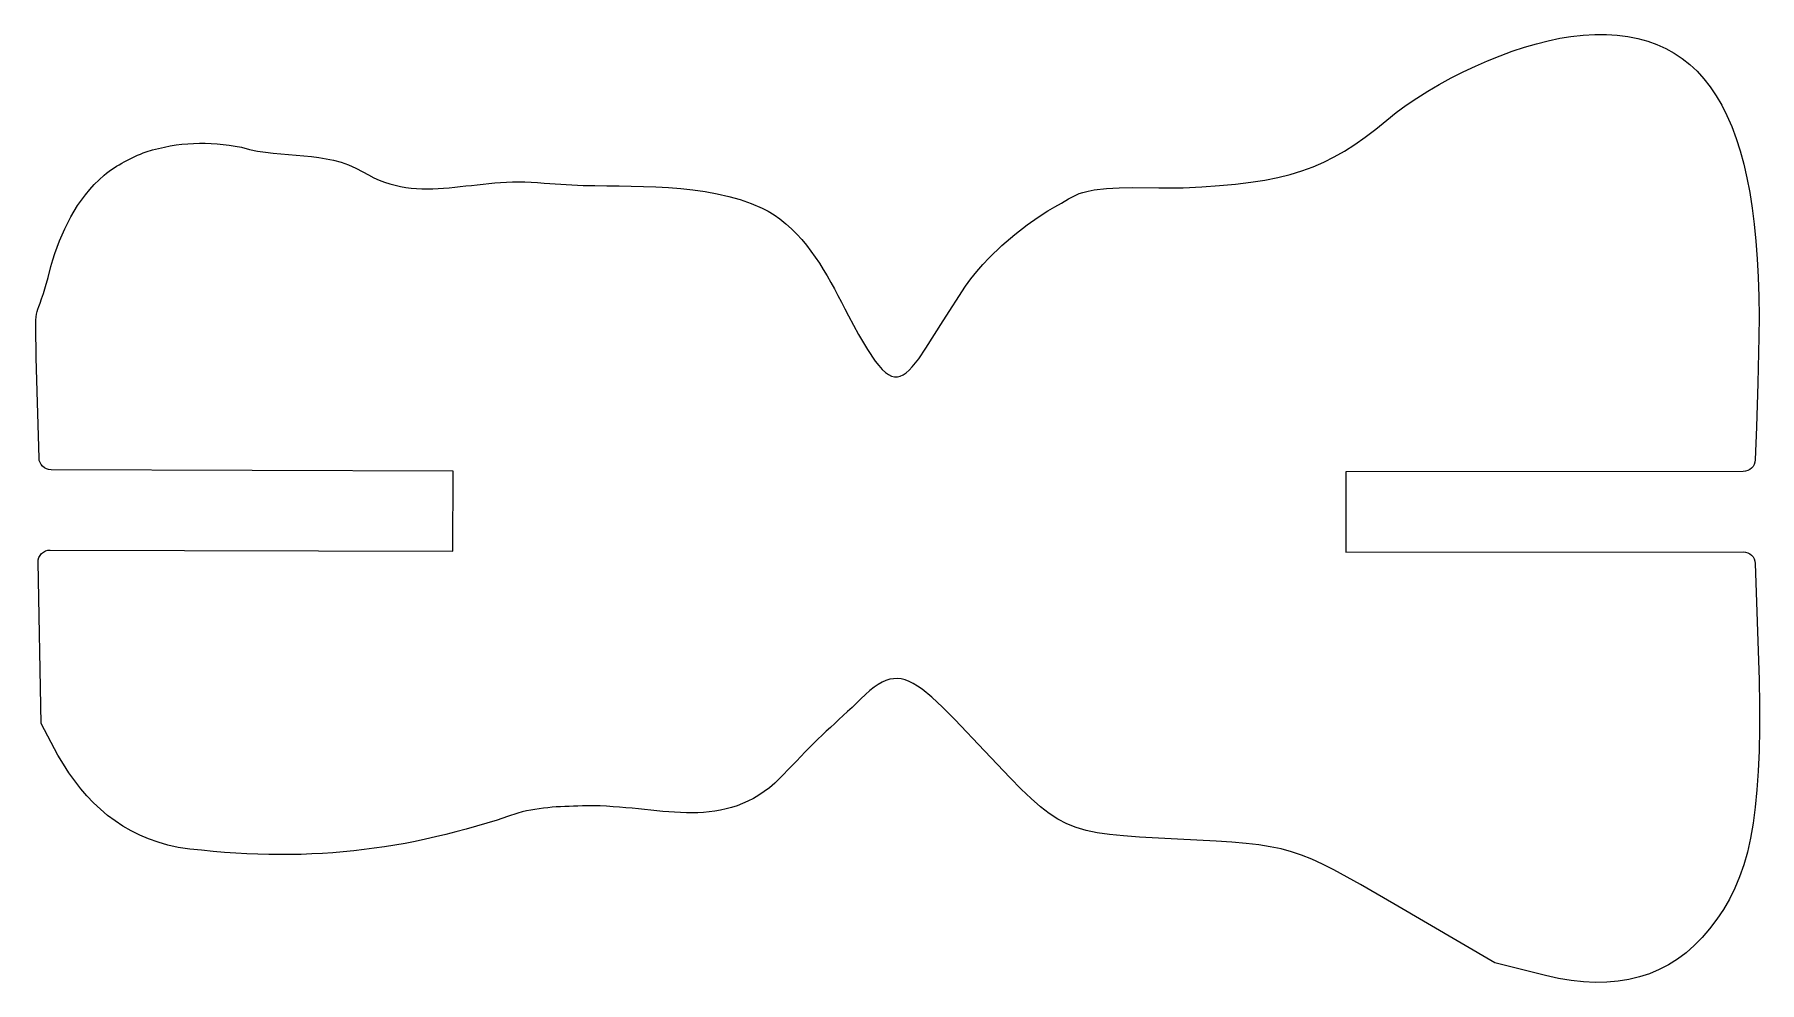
# Model space of a CAD drawing. Header units: millimetres. Extents: x -2345 to 260, y -1914 to 22.
# Drawn here: x -1317.4 to -1145.8, y -1607.5 to -1513.2 of the extents above; entities that cross this region are included whole.
import ezdxf

# ---------------------------------------------------------------- set-up
doc = ezdxf.new("R2010")
doc.units = ezdxf.units.MM
doc.header["$MEASUREMENT"] = 0
doc.layers.add('layer 1', color=7, linetype='Continuous')

msp = doc.modelspace()

# ---------------------------------------------------------------- linework, layer by layer
at = {"layer": 'layer 1', "lineweight": 9}
msp.add_open_spline([(-1269.3579, -1590.6868), (-1267.0559, -1590.0371), (-1264.8748, -1590.0376), (-1262.4873, -1589.9556), (-1262.4873, -1589.9556), (-1255.3899, -1589.9063), (-1249.4193, -1592.6022), (-1243.7968, -1587.7213), (-1243.7968, -1587.7213), (-1243.7968, -1587.7213), (-1241.6265, -1585.5267), (-1241.6265, -1585.5267), (-1241.6265, -1585.5267), (-1239.3298, -1582.9547), (-1237.2074, -1581.3184), (-1234.7641, -1578.8844), (-1234.7641, -1578.8844), (-1234.7641, -1578.8844), (-1234.3315, -1578.5007), (-1234.3315, -1578.5007), (-1234.3315, -1578.5007), (-1234.3315, -1578.5007), (-1233.9156, -1578.1702), (-1233.9156, -1578.1702), (-1233.9156, -1578.1702), (-1233.9156, -1578.1702), (-1233.5137, -1577.8928), (-1233.5137, -1577.8928), (-1233.5137, -1577.8928), (-1233.5137, -1577.8928), (-1233.1226, -1577.6677), (-1233.1226, -1577.6677), (-1233.1226, -1577.6677), (-1233.1226, -1577.6677), (-1232.7393, -1577.4961), (-1232.7393, -1577.4961), (-1232.7393, -1577.4961), (-1232.7393, -1577.4961), (-1232.3605, -1577.3777), (-1232.3605, -1577.3777), (-1232.3605, -1577.3777), (-1232.3605, -1577.3777), (-1231.9836, -1577.3123), (-1231.9836, -1577.3123), (-1231.9836, -1577.3123), (-1231.9836, -1577.3123), (-1231.605, -1577.3005), (-1231.605, -1577.3005), (-1231.605, -1577.3005), (-1231.605, -1577.3005), (-1231.2228, -1577.3425), (-1231.2228, -1577.3425), (-1231.2228, -1577.3425), (-1231.2228, -1577.3425), (-1230.833, -1577.4377), (-1230.833, -1577.4377), (-1230.833, -1577.4377), (-1230.833, -1577.4377), (-1230.4328, -1577.5871), (-1230.4328, -1577.5871), (-1230.4328, -1577.5871), (-1230.4328, -1577.5871), (-1230.0198, -1577.7901), (-1230.0198, -1577.7901), (-1230.0198, -1577.7901), (-1230.0198, -1577.7901), (-1229.5899, -1578.0473), (-1229.5899, -1578.0473), (-1229.5899, -1578.0473), (-1229.5899, -1578.0473), (-1229.1413, -1578.3585), (-1229.1413, -1578.3585), (-1229.1413, -1578.3585), (-1229.1413, -1578.3585), (-1228.174, -1579.1437), (-1228.174, -1579.1437), (-1228.174, -1579.1437), (-1228.174, -1579.1437), (-1227.0931, -1580.1472), (-1227.0931, -1580.1472), (-1227.0931, -1580.1472), (-1227.0931, -1580.1472), (-1225.8755, -1581.3694), (-1225.8755, -1581.3694), (-1225.8755, -1581.3694), (-1225.8755, -1581.3694), (-1222.9327, -1584.4744), (-1222.9327, -1584.4744), (-1222.9327, -1584.4744), (-1222.9327, -1584.4744), (-1220.3616, -1587.1912), (-1220.3616, -1587.1912), (-1220.3616, -1587.1912), (-1220.3616, -1587.1912), (-1219.277, -1588.2925), (-1219.277, -1588.2925), (-1219.277, -1588.2925), (-1219.277, -1588.2925), (-1218.2888, -1589.2394), (-1218.2888, -1589.2394), (-1218.2888, -1589.2394), (-1218.2888, -1589.2394), (-1217.3694, -1590.0458), (-1217.3694, -1590.0458), (-1217.3694, -1590.0458), (-1217.3694, -1590.0458), (-1216.4901, -1590.7232), (-1216.4901, -1590.7232), (-1216.4901, -1590.7232), (-1216.4901, -1590.7232), (-1215.6223, -1591.2856), (-1215.6223, -1591.2856), (-1215.6223, -1591.2856), (-1215.6223, -1591.2856), (-1214.7391, -1591.7454), (-1214.7391, -1591.7454), (-1214.7391, -1591.7454), (-1214.7391, -1591.7454), (-1213.8112, -1592.1157), (-1213.8112, -1592.1157), (-1213.8112, -1592.1157), (-1213.8112, -1592.1157), (-1212.8111, -1592.4093), (-1212.8111, -1592.4093), (-1212.8111, -1592.4093), (-1212.8111, -1592.4093), (-1211.71, -1592.6389), (-1211.71, -1592.6389), (-1211.71, -1592.6389), (-1211.71, -1592.6389), (-1210.4804, -1592.8178), (-1210.4804, -1592.8178), (-1210.4804, -1592.8178), (-1210.4804, -1592.8178), (-1209.0943, -1592.9585), (-1209.0943, -1592.9585), (-1209.0943, -1592.9585), (-1209.0943, -1592.9585), (-1207.5225, -1593.0744), (-1207.5225, -1593.0744), (-1207.5225, -1593.0744), (-1207.5225, -1593.0744), (-1203.712, -1593.2822), (-1203.712, -1593.2822), (-1203.712, -1593.2822), (-1203.712, -1593.2822), (-1199.8968, -1593.4855), (-1199.8968, -1593.4855), (-1199.8968, -1593.4855), (-1199.8968, -1593.4855), (-1198.3146, -1593.5902), (-1198.3146, -1593.5902), (-1198.3146, -1593.5902), (-1198.3146, -1593.5902), (-1196.9073, -1593.7098), (-1196.9073, -1593.7098), (-1196.9073, -1593.7098), (-1196.9073, -1593.7098), (-1195.6434, -1593.8531), (-1195.6434, -1593.8531), (-1195.6434, -1593.8531), (-1195.6434, -1593.8531), (-1194.4916, -1594.0303), (-1194.4916, -1594.0303), (-1194.4916, -1594.0303), (-1194.4916, -1594.0303), (-1193.4201, -1594.25), (-1193.4201, -1594.25), (-1193.4201, -1594.25), (-1193.4201, -1594.25), (-1192.3973, -1594.5224), (-1192.3973, -1594.5224), (-1192.3973, -1594.5224), (-1192.3973, -1594.5224), (-1191.3919, -1594.8567), (-1191.3919, -1594.8567), (-1191.3919, -1594.8567), (-1191.3919, -1594.8567), (-1190.3726, -1595.2621), (-1190.3726, -1595.2621), (-1190.3726, -1595.2621), (-1190.3726, -1595.2621), (-1189.3073, -1595.7485), (-1189.3073, -1595.7485), (-1189.3073, -1595.7485), (-1189.3073, -1595.7485), (-1188.1648, -1596.3247), (-1188.1648, -1596.3247), (-1188.1648, -1596.3247), (-1188.1648, -1596.3247), (-1185.5219, -1597.7851), (-1185.5219, -1597.7851), (-1185.5219, -1597.7851), (-1185.5219, -1597.7851), (-1182.1914, -1599.7191), (-1182.1914, -1599.7191), (-1182.1914, -1599.7191), (-1182.1914, -1599.7191), (-1172.1707, -1605.5752), (-1172.1707, -1605.5752), (-1172.1707, -1605.5752), (-1172.1707, -1605.5752), (-1167.1021, -1606.8466), (-1167.1021, -1606.8466), (-1167.1021, -1606.8466), (-1167.1021, -1606.8466), (-1165.816, -1607.1344), (-1165.816, -1607.1344), (-1165.816, -1607.1344), (-1165.816, -1607.1344), (-1164.564, -1607.3447), (-1164.564, -1607.3447), (-1164.564, -1607.3447), (-1164.564, -1607.3447), (-1163.3456, -1607.4776), (-1163.3456, -1607.4776), (-1163.3456, -1607.4776), (-1163.3456, -1607.4776), (-1162.162, -1607.5335), (-1162.162, -1607.5335), (-1162.162, -1607.5335), (-1162.162, -1607.5335), (-1161.0132, -1607.5119), (-1161.0132, -1607.5119), (-1161.0132, -1607.5119), (-1161.0132, -1607.5119), (-1159.8995, -1607.4129), (-1159.8995, -1607.4129), (-1159.8995, -1607.4129), (-1159.8995, -1607.4129), (-1158.8219, -1607.2372), (-1158.8219, -1607.2372), (-1158.8219, -1607.2372), (-1158.8219, -1607.2372), (-1157.7803, -1606.9849), (-1157.7803, -1606.9849), (-1157.7803, -1606.9849), (-1157.7803, -1606.9849), (-1156.775, -1606.6556), (-1156.775, -1606.6556), (-1156.775, -1606.6556), (-1156.775, -1606.6556), (-1155.807, -1606.2496), (-1155.807, -1606.2496), (-1155.807, -1606.2496), (-1155.807, -1606.2496), (-1154.8761, -1605.7669), (-1154.8761, -1605.7669), (-1154.8761, -1605.7669), (-1154.8761, -1605.7669), (-1153.9832, -1605.2081), (-1153.9832, -1605.2081), (-1153.9832, -1605.2081), (-1153.9832, -1605.2081), (-1153.1283, -1604.5729), (-1153.1283, -1604.5729), (-1153.1283, -1604.5729), (-1153.1283, -1604.5729), (-1152.3118, -1603.8616), (-1152.3118, -1603.8616), (-1152.3118, -1603.8616), (-1152.3118, -1603.8616), (-1151.5345, -1603.074), (-1151.5345, -1603.074), (-1151.5345, -1603.074), (-1151.5345, -1603.074), (-1150.7968, -1602.2105), (-1150.7968, -1602.2105), (-1150.7968, -1602.2105), (-1150.7968, -1602.2105), (-1150.0699, -1601.2472), (-1150.0699, -1601.2472), (-1150.0699, -1601.2472), (-1150.0699, -1601.2472), (-1149.4093, -1600.2601), (-1149.4093, -1600.2601), (-1149.4093, -1600.2601), (-1149.4093, -1600.2601), (-1148.8131, -1599.237), (-1148.8131, -1599.237), (-1148.8131, -1599.237), (-1148.8131, -1599.237), (-1148.2787, -1598.1664), (-1148.2787, -1598.1664), (-1148.2787, -1598.1664), (-1148.2787, -1598.1664), (-1147.804, -1597.0372), (-1147.804, -1597.0372), (-1147.804, -1597.0372), (-1147.804, -1597.0372), (-1147.3867, -1595.8374), (-1147.3867, -1595.8374), (-1147.3867, -1595.8374), (-1147.3867, -1595.8374), (-1147.0242, -1594.5557), (-1147.0242, -1594.5557), (-1147.0242, -1594.5557), (-1147.0242, -1594.5557), (-1146.7142, -1593.1802), (-1146.7142, -1593.1802), (-1146.7142, -1593.1802), (-1146.7142, -1593.1802), (-1146.4548, -1591.6994), (-1146.4548, -1591.6994), (-1146.4548, -1591.6994), (-1146.4548, -1591.6994), (-1146.2435, -1590.1015), (-1146.2435, -1590.1015), (-1146.2435, -1590.1015), (-1146.2435, -1590.1015), (-1146.0779, -1588.3756), (-1146.0779, -1588.3756), (-1146.0779, -1588.3756), (-1146.0779, -1588.3756), (-1145.9554, -1586.5095), (-1145.9554, -1586.5095), (-1145.9554, -1586.5095), (-1145.9554, -1586.5095), (-1145.8742, -1584.4916), (-1145.8742, -1584.4916), (-1145.8742, -1584.4916), (-1145.8742, -1584.4916), (-1145.8318, -1582.3105), (-1145.8318, -1582.3105), (-1145.8318, -1582.3105), (-1145.8318, -1582.3105), (-1145.8259, -1579.9542), (-1145.8259, -1579.9542), (-1145.8259, -1579.9542), (-1145.8259, -1579.9542), (-1145.854, -1577.4117), (-1145.854, -1577.4117), (-1145.854, -1577.4117), (-1145.854, -1577.4117), (-1146.2424, -1565.8505), (-1146.2424, -1565.8505), (-1146.2424, -1565.8505), (-1146.2644, -1565.2044), (-1146.7939, -1564.6921), (-1147.4404, -1564.6929), (-1147.4404, -1564.6929), (-1147.4404, -1564.6929), (-1186.9673, -1564.7286), (-1186.9673, -1564.7286), (-1186.9673, -1564.7286), (-1186.9673, -1564.7286), (-1186.9734, -1556.7422), (-1186.9734, -1556.7422), (-1186.9734, -1556.7422), (-1186.9734, -1556.7422), (-1147.4432, -1556.7066), (-1147.4432, -1556.7066), (-1147.4432, -1556.7066), (-1146.8007, -1556.7057), (-1146.2732, -1556.1994), (-1146.2473, -1555.5573), (-1146.2473, -1555.5573), (-1146.2473, -1555.5573), (-1146.1139, -1552.2748), (-1146.1139, -1552.2748), (-1146.1139, -1552.2748), (-1146.1139, -1552.2748), (-1145.9844, -1547.9277), (-1145.9844, -1547.9277), (-1145.9844, -1547.9277), (-1145.9844, -1547.9277), (-1145.8858, -1543.3387), (-1145.8858, -1543.3387), (-1145.8858, -1543.3387), (-1145.8858, -1543.3387), (-1145.8705, -1541.2774), (-1145.8705, -1541.2774), (-1145.8705, -1541.2774), (-1145.8705, -1541.2774), (-1145.8915, -1539.2924), (-1145.8915, -1539.2924), (-1145.8915, -1539.2924), (-1145.8915, -1539.2924), (-1145.9491, -1537.3837), (-1145.9491, -1537.3837), (-1145.9491, -1537.3837), (-1145.9491, -1537.3837), (-1146.0435, -1535.5509), (-1146.0435, -1535.5509), (-1146.0435, -1535.5509), (-1146.0435, -1535.5509), (-1146.1749, -1533.7932), (-1146.1749, -1533.7932), (-1146.1749, -1533.7932), (-1146.1749, -1533.7932), (-1146.3434, -1532.1109), (-1146.3434, -1532.1109), (-1146.3434, -1532.1109), (-1146.3434, -1532.1109), (-1146.5498, -1530.503), (-1146.5498, -1530.503), (-1146.5498, -1530.503), (-1146.5498, -1530.503), (-1146.7937, -1528.9694), (-1146.7937, -1528.9694), (-1146.7937, -1528.9694), (-1146.7937, -1528.9694), (-1147.0754, -1527.5097), (-1147.0754, -1527.5097), (-1147.0754, -1527.5097), (-1147.0754, -1527.5097), (-1147.3959, -1526.1235), (-1147.3959, -1526.1235), (-1147.3959, -1526.1235), (-1147.3959, -1526.1235), (-1147.7542, -1524.8104), (-1147.7542, -1524.8104), (-1147.7542, -1524.8104), (-1147.7542, -1524.8104), (-1148.1516, -1523.57), (-1148.1516, -1523.57), (-1148.1516, -1523.57), (-1148.1516, -1523.57), (-1148.5881, -1522.4019), (-1148.5881, -1522.4019), (-1148.5881, -1522.4019), (-1148.5881, -1522.4019), (-1149.0636, -1521.3057), (-1149.0636, -1521.3057), (-1149.0636, -1521.3057), (-1149.0636, -1521.3057), (-1149.5787, -1520.2814), (-1149.5787, -1520.2814), (-1149.5787, -1520.2814), (-1149.5787, -1520.2814), (-1150.1332, -1519.3279), (-1150.1332, -1519.3279), (-1150.1332, -1519.3279), (-1150.1332, -1519.3279), (-1150.7276, -1518.4454), (-1150.7276, -1518.4454), (-1150.7276, -1518.4454), (-1150.7276, -1518.4454), (-1151.3623, -1517.6332), (-1151.3623, -1517.6332), (-1151.3623, -1517.6332), (-1151.3623, -1517.6332), (-1152.0373, -1516.8914), (-1152.0373, -1516.8914), (-1152.0373, -1516.8914), (-1152.0373, -1516.8914), (-1152.7534, -1516.219), (-1152.7534, -1516.219), (-1152.7534, -1516.219), (-1152.7534, -1516.219), (-1153.5097, -1515.6158), (-1153.5097, -1515.6158), (-1153.5097, -1515.6158), (-1153.5097, -1515.6158), (-1154.3075, -1515.0817), (-1154.3075, -1515.0817), (-1154.3075, -1515.0817), (-1154.3075, -1515.0817), (-1155.1468, -1514.6159), (-1155.1468, -1514.6159), (-1155.1468, -1514.6159), (-1155.1468, -1514.6159), (-1156.0272, -1514.2184), (-1156.0272, -1514.2184), (-1156.0272, -1514.2184), (-1156.0272, -1514.2184), (-1156.9499, -1513.8884), (-1156.9499, -1513.8884), (-1156.9499, -1513.8884), (-1156.9499, -1513.8884), (-1157.9144, -1513.6259), (-1157.9144, -1513.6259), (-1157.9144, -1513.6259), (-1157.9144, -1513.6259), (-1158.9216, -1513.4302), (-1158.9216, -1513.4302), (-1158.9216, -1513.4302), (-1158.9216, -1513.4302), (-1159.9711, -1513.3011), (-1159.9711, -1513.3011), (-1159.9711, -1513.3011), (-1159.9711, -1513.3011), (-1161.0633, -1513.2384), (-1161.0633, -1513.2384), (-1161.0633, -1513.2384), (-1161.0633, -1513.2384), (-1162.1986, -1513.2416), (-1162.1986, -1513.2416), (-1162.1986, -1513.2416), (-1162.1986, -1513.2416), (-1163.3773, -1513.3099), (-1163.3773, -1513.3099), (-1163.3773, -1513.3099), (-1163.3773, -1513.3099), (-1164.5995, -1513.4434), (-1164.5995, -1513.4434), (-1164.5995, -1513.4434), (-1164.5995, -1513.4434), (-1165.6983, -1513.6187), (-1165.6983, -1513.6187), (-1165.6983, -1513.6187), (-1165.6983, -1513.6187), (-1166.837, -1513.8551), (-1166.837, -1513.8551), (-1166.837, -1513.8551), (-1166.837, -1513.8551), (-1168.0076, -1514.1498), (-1168.0076, -1514.1498), (-1168.0076, -1514.1498), (-1168.0076, -1514.1498), (-1169.2037, -1514.4984), (-1169.2037, -1514.4984), (-1169.2037, -1514.4984), (-1169.2037, -1514.4984), (-1170.4178, -1514.899), (-1170.4178, -1514.899), (-1170.4178, -1514.899), (-1170.4178, -1514.899), (-1171.6425, -1515.3475), (-1171.6425, -1515.3475), (-1171.6425, -1515.3475), (-1171.6425, -1515.3475), (-1172.8713, -1515.8412), (-1172.8713, -1515.8412), (-1172.8713, -1515.8412), (-1172.8713, -1515.8412), (-1174.096, -1516.3759), (-1174.096, -1516.3759), (-1174.096, -1516.3759), (-1174.096, -1516.3759), (-1175.3103, -1516.9494), (-1175.3103, -1516.9494), (-1175.3103, -1516.9494), (-1175.3103, -1516.9494), (-1176.5067, -1517.558), (-1176.5067, -1517.558), (-1176.5067, -1517.558), (-1176.5067, -1517.558), (-1177.6782, -1518.1982), (-1177.6782, -1518.1982), (-1177.6782, -1518.1982), (-1177.6782, -1518.1982), (-1178.8174, -1518.867), (-1178.8174, -1518.867), (-1178.8174, -1518.867), (-1178.8174, -1518.867), (-1179.9174, -1519.561), (-1179.9174, -1519.561), (-1179.9174, -1519.561), (-1179.9174, -1519.561), (-1180.9707, -1520.2774), (-1180.9707, -1520.2774), (-1180.9707, -1520.2774), (-1180.9707, -1520.2774), (-1181.9701, -1521.0124), (-1181.9701, -1521.0124), (-1181.9701, -1521.0124), (-1181.9701, -1521.0124), (-1182.9088, -1521.763), (-1182.9088, -1521.763), (-1182.9088, -1521.763), (-1182.9088, -1521.763), (-1183.9967, -1522.6483), (-1183.9967, -1522.6483), (-1183.9967, -1522.6483), (-1183.9967, -1522.6483), (-1185.0503, -1523.452), (-1185.0503, -1523.452), (-1185.0503, -1523.452), (-1185.0503, -1523.452), (-1186.0824, -1524.1787), (-1186.0824, -1524.1787), (-1186.0824, -1524.1787), (-1186.0824, -1524.1787), (-1187.1054, -1524.8327), (-1187.1054, -1524.8327), (-1187.1054, -1524.8327), (-1187.1054, -1524.8327), (-1188.1317, -1525.4177), (-1188.1317, -1525.4177), (-1188.1317, -1525.4177), (-1188.1317, -1525.4177), (-1189.1735, -1525.9379), (-1189.1735, -1525.9379), (-1189.1735, -1525.9379), (-1189.1735, -1525.9379), (-1190.2434, -1526.3975), (-1190.2434, -1526.3975), (-1190.2434, -1526.3975), (-1190.2434, -1526.3975), (-1191.3536, -1526.8008), (-1191.3536, -1526.8008), (-1191.3536, -1526.8008), (-1191.3536, -1526.8008), (-1192.5165, -1527.1514), (-1192.5165, -1527.1514), (-1192.5165, -1527.1514), (-1192.5165, -1527.1514), (-1193.7446, -1527.4542), (-1193.7446, -1527.4542), (-1193.7446, -1527.4542), (-1193.7446, -1527.4542), (-1195.0502, -1527.7123), (-1195.0502, -1527.7123), (-1195.0502, -1527.7123), (-1195.0502, -1527.7123), (-1196.4461, -1527.9305), (-1196.4461, -1527.9305), (-1196.4461, -1527.9305), (-1196.4461, -1527.9305), (-1197.9438, -1528.1128), (-1197.9438, -1528.1128), (-1197.9438, -1528.1128), (-1197.9438, -1528.1128), (-1199.5565, -1528.2629), (-1199.5565, -1528.2629), (-1199.5565, -1528.2629), (-1199.5565, -1528.2629), (-1201.2963, -1528.3856), (-1201.2963, -1528.3856), (-1201.2963, -1528.3856), (-1201.2963, -1528.3856), (-1203.1758, -1528.4847), (-1203.1758, -1528.4847), (-1203.1758, -1528.4847), (-1203.1758, -1528.4847), (-1205.5917, -1528.5028), (-1205.5917, -1528.5028), (-1205.5917, -1528.5028), (-1205.5917, -1528.5028), (-1208.204, -1528.4687), (-1208.204, -1528.4687), (-1208.204, -1528.4687), (-1208.204, -1528.4687), (-1209.517, -1528.4864), (-1209.517, -1528.4864), (-1209.517, -1528.4864), (-1209.517, -1528.4864), (-1210.798, -1528.556), (-1210.798, -1528.556), (-1210.798, -1528.556), (-1210.798, -1528.556), (-1212.0202, -1528.6991), (-1212.0202, -1528.6991), (-1212.0202, -1528.6991), (-1212.0202, -1528.6991), (-1212.6011, -1528.8049), (-1212.6011, -1528.8049), (-1212.6011, -1528.8049), (-1212.6011, -1528.8049), (-1213.1573, -1528.9375), (-1213.1573, -1528.9375), (-1213.1573, -1528.9375), (-1213.1573, -1528.9375), (-1213.503, -1529.0523), (-1213.503, -1529.0523), (-1213.503, -1529.0523), (-1213.503, -1529.0523), (-1213.8567, -1529.2063), (-1213.8567, -1529.2063), (-1213.8567, -1529.2063), (-1213.8567, -1529.2063), (-1214.5736, -1529.5925), (-1214.5736, -1529.5925), (-1214.5736, -1529.5925), (-1214.5736, -1529.5925), (-1215.2761, -1530.0143), (-1215.2761, -1530.0143), (-1215.2761, -1530.0143), (-1215.2761, -1530.0143), (-1215.9339, -1530.3905), (-1215.9339, -1530.3905), (-1215.9339, -1530.3905), (-1215.9339, -1530.3905), (-1216.6412, -1530.794), (-1216.6412, -1530.794), (-1216.6412, -1530.794), (-1216.6412, -1530.794), (-1217.5788, -1531.394), (-1217.5788, -1531.394), (-1217.5788, -1531.394), (-1217.5788, -1531.394), (-1218.6895, -1532.1755), (-1218.6895, -1532.1755), (-1218.6895, -1532.1755), (-1218.6895, -1532.1755), (-1219.9148, -1533.1239), (-1219.9148, -1533.1239), (-1219.9148, -1533.1239), (-1219.9148, -1533.1239), (-1221.1974, -1534.2238), (-1221.1974, -1534.2238), (-1221.1974, -1534.2238), (-1221.1974, -1534.2238), (-1222.4787, -1535.4602), (-1222.4787, -1535.4602), (-1222.4787, -1535.4602), (-1222.4787, -1535.4602), (-1223.1012, -1536.1247), (-1223.1012, -1536.1247), (-1223.1012, -1536.1247), (-1223.1012, -1536.1247), (-1223.7013, -1536.8179), (-1223.7013, -1536.8179), (-1223.7013, -1536.8179), (-1223.7013, -1536.8179), (-1224.2726, -1537.5375), (-1224.2726, -1537.5375), (-1224.2726, -1537.5375), (-1224.2726, -1537.5375), (-1224.8071, -1538.2818), (-1224.8071, -1538.2818), (-1224.8071, -1538.2818), (-1224.8071, -1538.2818), (-1227.0449, -1541.7187), (-1227.0449, -1541.7187), (-1227.0449, -1541.7187), (-1227.0449, -1541.7187), (-1228.76, -1544.4333), (-1228.76, -1544.4333), (-1228.76, -1544.4333), (-1228.76, -1544.4333), (-1229.4749, -1545.4828), (-1229.4749, -1545.4828), (-1229.4749, -1545.4828), (-1229.4749, -1545.4828), (-1230.1232, -1546.3079), (-1230.1232, -1546.3079), (-1230.1232, -1546.3079), (-1230.1232, -1546.3079), (-1230.4288, -1546.6315), (-1230.4288, -1546.6315), (-1230.4288, -1546.6315), (-1230.4288, -1546.6315), (-1230.7257, -1546.8937), (-1230.7257, -1546.8937), (-1230.7257, -1546.8937), (-1230.7257, -1546.8937), (-1231.0167, -1547.0924), (-1231.0167, -1547.0924), (-1231.0167, -1547.0924), (-1231.0167, -1547.0924), (-1231.3045, -1547.226), (-1231.3045, -1547.226), (-1231.3045, -1547.226), (-1231.3045, -1547.226), (-1231.5912, -1547.2924), (-1231.5912, -1547.2924), (-1231.5912, -1547.2924), (-1231.5912, -1547.2924), (-1231.8799, -1547.2899), (-1231.8799, -1547.2899), (-1231.8799, -1547.2899), (-1231.8799, -1547.2899), (-1232.173, -1547.2162), (-1232.173, -1547.2162), (-1232.173, -1547.2162), (-1232.173, -1547.2162), (-1232.4734, -1547.0702), (-1232.4734, -1547.0702), (-1232.4734, -1547.0702), (-1232.4734, -1547.0702), (-1232.7838, -1546.85), (-1232.7838, -1546.85), (-1232.7838, -1546.85), (-1232.7838, -1546.85), (-1233.1071, -1546.5532), (-1233.1071, -1546.5532), (-1233.1071, -1546.5532), (-1233.1071, -1546.5532), (-1233.4452, -1546.1785), (-1233.4452, -1546.1785), (-1233.4452, -1546.1785), (-1233.4452, -1546.1785), (-1233.8009, -1545.7235), (-1233.8009, -1545.7235), (-1233.8009, -1545.7235), (-1233.8009, -1545.7235), (-1234.5772, -1544.5672), (-1234.5772, -1544.5672), (-1234.5772, -1544.5672), (-1234.5772, -1544.5672), (-1235.4572, -1543.0692), (-1235.4572, -1543.0692), (-1235.4572, -1543.0692), (-1235.4572, -1543.0692), (-1236.4612, -1541.2147), (-1236.4612, -1541.2147), (-1236.4612, -1541.2147), (-1238.3278, -1537.6038), (-1240.0325, -1534.1137), (-1243.2936, -1531.5752), (-1243.2936, -1531.5752), (-1243.2936, -1531.5752), (-1243.8657, -1531.1799), (-1243.8657, -1531.1799), (-1243.8657, -1531.1799), (-1243.8657, -1531.1799), (-1244.4533, -1530.8221), (-1244.4533, -1530.8221), (-1244.4533, -1530.8221), (-1244.4533, -1530.8221), (-1245.0577, -1530.4999), (-1245.0577, -1530.4999), (-1245.0577, -1530.4999), (-1250.652, -1527.8999), (-1258.0083, -1528.457), (-1263.9751, -1528.2044), (-1263.9751, -1528.2044), (-1263.9751, -1528.2044), (-1266.7481, -1528.0147), (-1266.7481, -1528.0147), (-1266.7481, -1528.0147), (-1273.6161, -1527.2285), (-1279.0534, -1530.4118), (-1284.7601, -1526.9014), (-1284.7601, -1526.9014), (-1288.6379, -1524.6616), (-1292.5537, -1525.6974), (-1296.8365, -1524.4574), (-1296.8365, -1524.4574), (-1300.2128, -1523.8316), (-1303.0371, -1523.8963), (-1306.3284, -1524.9042), (-1306.3284, -1524.9042), (-1307.8797, -1525.4923), (-1309.1989, -1526.2016), (-1310.5152, -1527.2132), (-1310.5152, -1527.2132), (-1313.2927, -1529.6414), (-1314.8058, -1532.8594), (-1315.8069, -1536.3102), (-1315.8069, -1536.3102), (-1317.4403, -1542.7919), (-1317.3621, -1538.7644), (-1317.2595, -1545.3938), (-1317.2595, -1545.3938), (-1317.2595, -1545.3938), (-1316.9917, -1555.365), (-1316.9917, -1555.365), (-1316.9917, -1555.365), (-1316.9741, -1556.0131), (-1316.4458, -1556.5294), (-1315.7977, -1556.5305), (-1315.7977, -1556.5305), (-1315.7977, -1556.5305), (-1275.7891, -1556.6563), (-1275.7891, -1556.6563), (-1275.7891, -1556.6563), (-1275.7891, -1556.6563), (-1275.8106, -1564.6427), (-1275.8106, -1564.6427), (-1275.8106, -1564.6427), (-1275.8106, -1564.6427), (-1315.8819, -1564.517), (-1315.8819, -1564.517), (-1315.8819, -1564.517), (-1316.2026, -1564.5164), (-1316.5099, -1564.644), (-1316.7358, -1564.8718), (-1316.7358, -1564.8718), (-1316.9613, -1565.0995), (-1317.0864, -1565.4067), (-1317.083, -1565.7274), (-1317.083, -1565.7274), (-1317.083, -1565.7274), (-1316.7829, -1581.7642), (-1316.7829, -1581.7642), (-1316.7829, -1581.7642), (-1316.7829, -1581.7642), (-1315.1031, -1584.9324), (-1315.1031, -1584.9324), (-1315.1031, -1584.9324), (-1312.3212, -1589.7961), (-1308.7111, -1592.945), (-1303.1558, -1594.1162), (-1303.1558, -1594.1162), (-1290.5665, -1595.7389), (-1280.4263, -1594.4946), (-1269.3579, -1590.6868)], degree=3, knots=[0, 0, 0, 0, 0.00452489, 0.00452489, 0.00452489, 0.00452489, 0.00904977, 0.00904977, 0.00904977, 0.00904977, 0.01357466, 0.01357466, 0.01357466, 0.01357466, 0.01809955, 0.01809955, 0.01809955, 0.01809955, 0.02262443, 0.02262443, 0.02262443, 0.02262443, 0.02714932, 0.02714932, 0.02714932, 0.02714932, 0.03167421, 0.03167421, 0.03167421, 0.03167421, 0.0361991, 0.0361991, 0.0361991, 0.0361991, 0.04072398, 0.04072398, 0.04072398, 0.04072398, 0.04524887, 0.04524887, 0.04524887, 0.04524887, 0.04977376, 0.04977376, 0.04977376, 0.04977376, 0.05429864, 0.05429864, 0.05429864, 0.05429864, 0.05882353, 0.05882353, 0.05882353, 0.05882353, 0.06334842, 0.06334842, 0.06334842, 0.06334842, 0.0678733, 0.0678733, 0.0678733, 0.0678733, 0.07239819, 0.07239819, 0.07239819, 0.07239819, 0.07692308, 0.07692308, 0.07692308, 0.07692308, 0.08144796, 0.08144796, 0.08144796, 0.08144796, 0.08597285, 0.08597285, 0.08597285, 0.08597285, 0.09049774, 0.09049774, 0.09049774, 0.09049774, 0.09502262, 0.09502262, 0.09502262, 0.09502262, 0.09954751, 0.09954751, 0.09954751, 0.09954751, 0.1040724, 0.1040724, 0.1040724, 0.1040724, 0.10859729, 0.10859729, 0.10859729, 0.10859729, 0.11312217, 0.11312217, 0.11312217, 0.11312217, 0.11764706, 0.11764706, 0.11764706, 0.11764706, 0.12217195, 0.12217195, 0.12217195, 0.12217195, 0.12669683, 0.12669683, 0.12669683, 0.12669683, 0.13122172, 0.13122172, 0.13122172, 0.13122172, 0.13574661, 0.13574661, 0.13574661, 0.13574661, 0.14027149, 0.14027149, 0.14027149, 0.14027149, 0.14479638, 0.14479638, 0.14479638, 0.14479638, 0.14932127, 0.14932127, 0.14932127, 0.14932127, 0.15384615, 0.15384615, 0.15384615, 0.15384615, 0.15837104, 0.15837104, 0.15837104, 0.15837104, 0.16289593, 0.16289593, 0.16289593, 0.16289593, 0.16742081, 0.16742081, 0.16742081, 0.16742081, 0.1719457, 0.1719457, 0.1719457, 0.1719457, 0.17647059, 0.17647059, 0.17647059, 0.17647059, 0.18099548, 0.18099548, 0.18099548, 0.18099548, 0.18552036, 0.18552036, 0.18552036, 0.18552036, 0.19004525, 0.19004525, 0.19004525, 0.19004525, 0.19457014, 0.19457014, 0.19457014, 0.19457014, 0.19909502, 0.19909502, 0.19909502, 0.19909502, 0.20361991, 0.20361991, 0.20361991, 0.20361991, 0.2081448, 0.2081448, 0.2081448, 0.2081448, 0.21266968, 0.21266968, 0.21266968, 0.21266968, 0.21719457, 0.21719457, 0.21719457, 0.21719457, 0.22171946, 0.22171946, 0.22171946, 0.22171946, 0.22624434, 0.22624434, 0.22624434, 0.22624434, 0.23076923, 0.23076923, 0.23076923, 0.23076923, 0.23529412, 0.23529412, 0.23529412, 0.23529412, 0.239819, 0.239819, 0.239819, 0.239819, 0.24434389, 0.24434389, 0.24434389, 0.24434389, 0.24886878, 0.24886878, 0.24886878, 0.24886878, 0.25339367, 0.25339367, 0.25339367, 0.25339367, 0.25791855, 0.25791855, 0.25791855, 0.25791855, 0.26244344, 0.26244344, 0.26244344, 0.26244344, 0.26696833, 0.26696833, 0.26696833, 0.26696833, 0.27149321, 0.27149321, 0.27149321, 0.27149321, 0.2760181, 0.2760181, 0.2760181, 0.2760181, 0.28054299, 0.28054299, 0.28054299, 0.28054299, 0.28506787, 0.28506787, 0.28506787, 0.28506787, 0.28959276, 0.28959276, 0.28959276, 0.28959276, 0.29411765, 0.29411765, 0.29411765, 0.29411765, 0.29864253, 0.29864253, 0.29864253, 0.29864253, 0.30316742, 0.30316742, 0.30316742, 0.30316742, 0.30769231, 0.30769231, 0.30769231, 0.30769231, 0.31221719, 0.31221719, 0.31221719, 0.31221719, 0.31674208, 0.31674208, 0.31674208, 0.31674208, 0.32126697, 0.32126697, 0.32126697, 0.32126697, 0.32579186, 0.32579186, 0.32579186, 0.32579186, 0.33031674, 0.33031674, 0.33031674, 0.33031674, 0.33484163, 0.33484163, 0.33484163, 0.33484163, 0.33936652, 0.33936652, 0.33936652, 0.33936652, 0.3438914, 0.3438914, 0.3438914, 0.3438914, 0.34841629, 0.34841629, 0.34841629, 0.34841629, 0.35294118, 0.35294118, 0.35294118, 0.35294118, 0.35746606, 0.35746606, 0.35746606, 0.35746606, 0.36199095, 0.36199095, 0.36199095, 0.36199095, 0.36651584, 0.36651584, 0.36651584, 0.36651584, 0.37104072, 0.37104072, 0.37104072, 0.37104072, 0.37556561, 0.37556561, 0.37556561, 0.37556561, 0.3800905, 0.3800905, 0.3800905, 0.3800905, 0.38461538, 0.38461538, 0.38461538, 0.38461538, 0.38914027, 0.38914027, 0.38914027, 0.38914027, 0.39366516, 0.39366516, 0.39366516, 0.39366516, 0.39819005, 0.39819005, 0.39819005, 0.39819005, 0.40271493, 0.40271493, 0.40271493, 0.40271493, 0.40723982, 0.40723982, 0.40723982, 0.40723982, 0.41176471, 0.41176471, 0.41176471, 0.41176471, 0.41628959, 0.41628959, 0.41628959, 0.41628959, 0.42081448, 0.42081448, 0.42081448, 0.42081448, 0.42533937, 0.42533937, 0.42533937, 0.42533937, 0.42986425, 0.42986425, 0.42986425, 0.42986425, 0.43438914, 0.43438914, 0.43438914, 0.43438914, 0.43891403, 0.43891403, 0.43891403, 0.43891403, 0.44343891, 0.44343891, 0.44343891, 0.44343891, 0.4479638, 0.4479638, 0.4479638, 0.4479638, 0.45248869, 0.45248869, 0.45248869, 0.45248869, 0.45701357, 0.45701357, 0.45701357, 0.45701357, 0.46153846, 0.46153846, 0.46153846, 0.46153846, 0.46606335, 0.46606335, 0.46606335, 0.46606335, 0.47058824, 0.47058824, 0.47058824, 0.47058824, 0.47511312, 0.47511312, 0.47511312, 0.47511312, 0.47963801, 0.47963801, 0.47963801, 0.47963801, 0.4841629, 0.4841629, 0.4841629, 0.4841629, 0.48868778, 0.48868778, 0.48868778, 0.48868778, 0.49321267, 0.49321267, 0.49321267, 0.49321267, 0.49773756, 0.49773756, 0.49773756, 0.49773756, 0.50226244, 0.50226244, 0.50226244, 0.50226244, 0.50678733, 0.50678733, 0.50678733, 0.50678733, 0.51131222, 0.51131222, 0.51131222, 0.51131222, 0.5158371, 0.5158371, 0.5158371, 0.5158371, 0.52036199, 0.52036199, 0.52036199, 0.52036199, 0.52488688, 0.52488688, 0.52488688, 0.52488688, 0.52941176, 0.52941176, 0.52941176, 0.52941176, 0.53393665, 0.53393665, 0.53393665, 0.53393665, 0.53846154, 0.53846154, 0.53846154, 0.53846154, 0.54298643, 0.54298643, 0.54298643, 0.54298643, 0.54751131, 0.54751131, 0.54751131, 0.54751131, 0.5520362, 0.5520362, 0.5520362, 0.5520362, 0.55656109, 0.55656109, 0.55656109, 0.55656109, 0.56108597, 0.56108597, 0.56108597, 0.56108597, 0.56561086, 0.56561086, 0.56561086, 0.56561086, 0.57013575, 0.57013575, 0.57013575, 0.57013575, 0.57466063, 0.57466063, 0.57466063, 0.57466063, 0.57918552, 0.57918552, 0.57918552, 0.57918552, 0.58371041, 0.58371041, 0.58371041, 0.58371041, 0.58823529, 0.58823529, 0.58823529, 0.58823529, 0.59276018, 0.59276018, 0.59276018, 0.59276018, 0.59728507, 0.59728507, 0.59728507, 0.59728507, 0.60180995, 0.60180995, 0.60180995, 0.60180995, 0.60633484, 0.60633484, 0.60633484, 0.60633484, 0.61085973, 0.61085973, 0.61085973, 0.61085973, 0.61538462, 0.61538462, 0.61538462, 0.61538462, 0.6199095, 0.6199095, 0.6199095, 0.6199095, 0.62443439, 0.62443439, 0.62443439, 0.62443439, 0.62895928, 0.62895928, 0.62895928, 0.62895928, 0.63348416, 0.63348416, 0.63348416, 0.63348416, 0.63800905, 0.63800905, 0.63800905, 0.63800905, 0.64253394, 0.64253394, 0.64253394, 0.64253394, 0.64705882, 0.64705882, 0.64705882, 0.64705882, 0.65158371, 0.65158371, 0.65158371, 0.65158371, 0.6561086, 0.6561086, 0.6561086, 0.6561086, 0.66063348, 0.66063348, 0.66063348, 0.66063348, 0.66515837, 0.66515837, 0.66515837, 0.66515837, 0.66968326, 0.66968326, 0.66968326, 0.66968326, 0.67420814, 0.67420814, 0.67420814, 0.67420814, 0.67873303, 0.67873303, 0.67873303, 0.67873303, 0.68325792, 0.68325792, 0.68325792, 0.68325792, 0.68778281, 0.68778281, 0.68778281, 0.68778281, 0.69230769, 0.69230769, 0.69230769, 0.69230769, 0.69683258, 0.69683258, 0.69683258, 0.69683258, 0.70135747, 0.70135747, 0.70135747, 0.70135747, 0.70588235, 0.70588235, 0.70588235, 0.70588235, 0.71040724, 0.71040724, 0.71040724, 0.71040724, 0.71493213, 0.71493213, 0.71493213, 0.71493213, 0.71945701, 0.71945701, 0.71945701, 0.71945701, 0.7239819, 0.7239819, 0.7239819, 0.7239819, 0.72850679, 0.72850679, 0.72850679, 0.72850679, 0.73303167, 0.73303167, 0.73303167, 0.73303167, 0.73755656, 0.73755656, 0.73755656, 0.73755656, 0.74208145, 0.74208145, 0.74208145, 0.74208145, 0.74660633, 0.74660633, 0.74660633, 0.74660633, 0.75113122, 0.75113122, 0.75113122, 0.75113122, 0.75565611, 0.75565611, 0.75565611, 0.75565611, 0.760181, 0.760181, 0.760181, 0.760181, 0.76470588, 0.76470588, 0.76470588, 0.76470588, 0.76923077, 0.76923077, 0.76923077, 0.76923077, 0.77375566, 0.77375566, 0.77375566, 0.77375566, 0.77828054, 0.77828054, 0.77828054, 0.77828054, 0.78280543, 0.78280543, 0.78280543, 0.78280543, 0.78733032, 0.78733032, 0.78733032, 0.78733032, 0.7918552, 0.7918552, 0.7918552, 0.7918552, 0.79638009, 0.79638009, 0.79638009, 0.79638009, 0.80090498, 0.80090498, 0.80090498, 0.80090498, 0.80542986, 0.80542986, 0.80542986, 0.80542986, 0.80995475, 0.80995475, 0.80995475, 0.80995475, 0.81447964, 0.81447964, 0.81447964, 0.81447964, 0.81900452, 0.81900452, 0.81900452, 0.81900452, 0.82352941, 0.82352941, 0.82352941, 0.82352941, 0.8280543, 0.8280543, 0.8280543, 0.8280543, 0.83257919, 0.83257919, 0.83257919, 0.83257919, 0.83710407, 0.83710407, 0.83710407, 0.83710407, 0.84162896, 0.84162896, 0.84162896, 0.84162896, 0.84615385, 0.84615385, 0.84615385, 0.84615385, 0.85067873, 0.85067873, 0.85067873, 0.85067873, 0.85520362, 0.85520362, 0.85520362, 0.85520362, 0.85972851, 0.85972851, 0.85972851, 0.85972851, 0.86425339, 0.86425339, 0.86425339, 0.86425339, 0.86877828, 0.86877828, 0.86877828, 0.86877828, 0.87330317, 0.87330317, 0.87330317, 0.87330317, 0.87782805, 0.87782805, 0.87782805, 0.87782805, 0.88235294, 0.88235294, 0.88235294, 0.88235294, 0.88687783, 0.88687783, 0.88687783, 0.88687783, 0.89140271, 0.89140271, 0.89140271, 0.89140271, 0.8959276, 0.8959276, 0.8959276, 0.8959276, 0.90045249, 0.90045249, 0.90045249, 0.90045249, 0.90497738, 0.90497738, 0.90497738, 0.90497738, 0.90950226, 0.90950226, 0.90950226, 0.90950226, 0.91402715, 0.91402715, 0.91402715, 0.91402715, 0.91855204, 0.91855204, 0.91855204, 0.91855204, 0.92307692, 0.92307692, 0.92307692, 0.92307692, 0.92760181, 0.92760181, 0.92760181, 0.92760181, 0.9321267, 0.9321267, 0.9321267, 0.9321267, 0.93665158, 0.93665158, 0.93665158, 0.93665158, 0.94117647, 0.94117647, 0.94117647, 0.94117647, 0.94570136, 0.94570136, 0.94570136, 0.94570136, 0.95022624, 0.95022624, 0.95022624, 0.95022624, 0.95475113, 0.95475113, 0.95475113, 0.95475113, 0.95927602, 0.95927602, 0.95927602, 0.95927602, 0.9638009, 0.9638009, 0.9638009, 0.9638009, 0.96832579, 0.96832579, 0.96832579, 0.96832579, 0.97285068, 0.97285068, 0.97285068, 0.97285068, 0.97737557, 0.97737557, 0.97737557, 0.97737557, 0.98190045, 0.98190045, 0.98190045, 0.98190045, 0.98642534, 0.98642534, 0.98642534, 0.98642534, 0.99095023, 0.99095023, 0.99095023, 0.99095023, 1, 1, 1, 1], dxfattribs=at)

doc.saveas('drawing.dxf')
